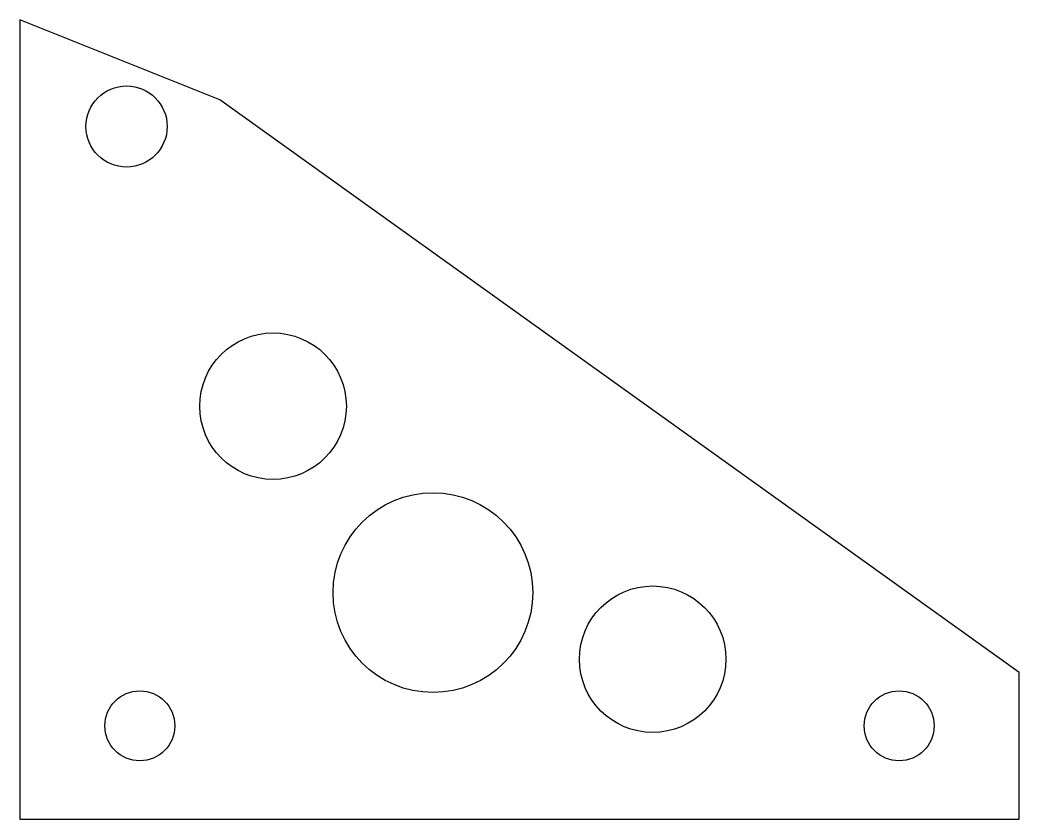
# Model space of a CAD drawing. Header units: metres. Extents: x 0 to 150, y 0 to 120.
import ezdxf

# ---------------------------------------------------------------- set-up
doc = ezdxf.new("R2010")
doc.units = ezdxf.units.M

msp = doc.modelspace()

# ---------------------------------------------------------------- linework, layer by layer
at = {"layer": 'CORTE'}
for p, q in [((30, 108), (0, 120)), ((0, 120), (0, 0)), ((150, 22), (30, 108)), ((150, 0), (150, 22)), ((0, 0), (150, 0))]:
    msp.add_line(p, q, dxfattribs=at)
for centre, radius in [((16, 104), 6.1), ((38, 62), 11), ((62, 34), 15), ((95, 24), 11), ((18, 14), 5.25), ((132, 14), 5.25)]:
    msp.add_circle(centre, radius, dxfattribs=at)

doc.saveas('drawing.dxf')
